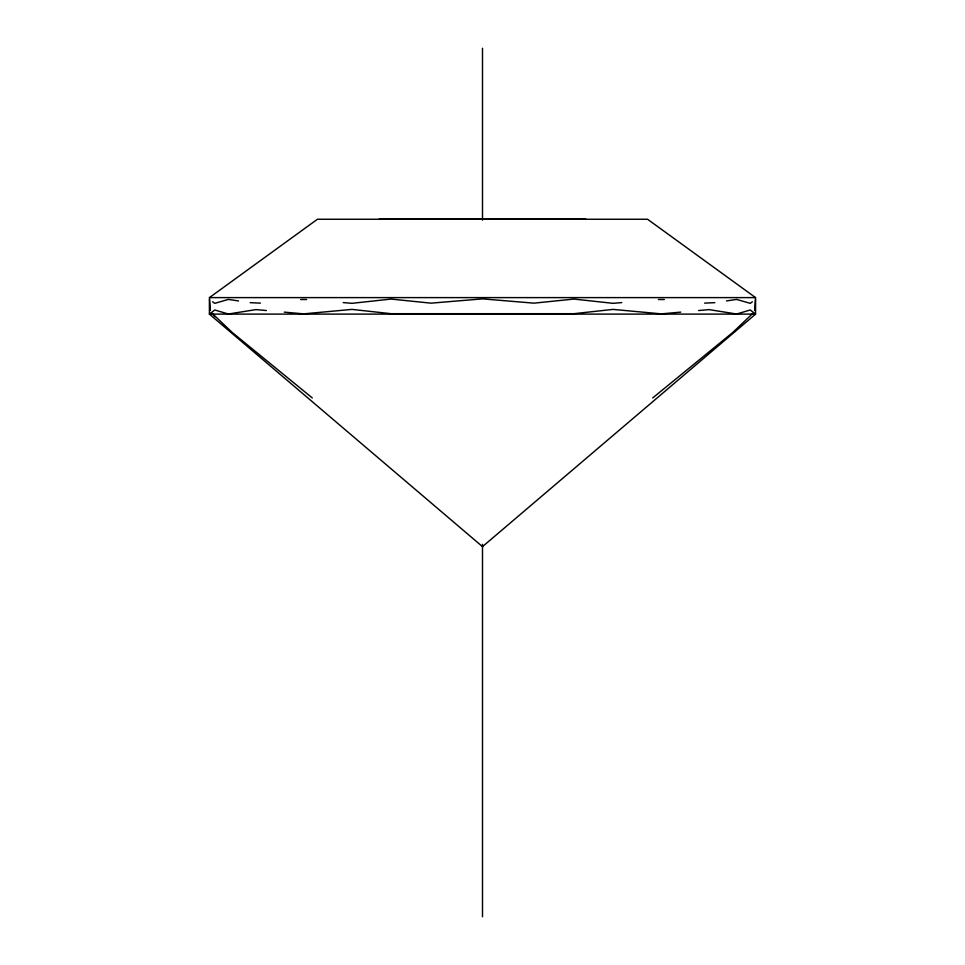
<?xml version="1.0" encoding="UTF-8"?>
<svg xmlns="http://www.w3.org/2000/svg" width="965" height="965" viewBox="0 0 965 965"><rect width="100%" height="100%" fill="white"/><g stroke="black" fill="none" stroke-linecap="round" stroke-linejoin="round"><path stroke-width="1.45" d="M210.406 310.453L209.441 297.606L317.425 219.26L647.563 219.26L755.559 297.606L754.594 310.453M752.784 313.408L732.893 332.37L652.714 397.93M752.386 301.804L750.239 303.348L736.645 299.415L726.476 300.935M714.848 302.66L704.571 303.131M260.429 303.131L250.152 302.66M300.67 299.524L306.581 299.512M680.723 312.141L661.351 313.866L613.004 309.403L573.958 313.685L391.042 313.685L351.996 309.403L303.649 313.866L284.277 312.141M698.612 310.537L709.034 309.608L736.645 314.023L750.239 309.994L755.595 314.107L482.5 546.636L209.405 314.107L209.405 299.488M621.798 302.588L613.004 303.324L573.958 299.066L533.995 303.155L482.5 298.873L431.005 303.155L391.042 299.066L351.996 303.324L343.202 302.588M658.42 299.512L664.33 299.524M209.453 297.606L755.547 297.606M214.869 316.713L212.216 313.408L232.107 332.37L312.286 397.93M266.388 310.537L255.966 309.608L228.355 314.023L214.761 309.994L209.405 314.107L755.547 314.107L755.595 299.488M238.524 300.935L228.355 299.415L214.761 303.348L212.614 301.804M482.5 48.25L482.5 220.141M482.5 544.32L482.5 916.75M482.5 218.934L379.173 219.152L585.827 219.152L482.5 218.934"/></g></svg>
